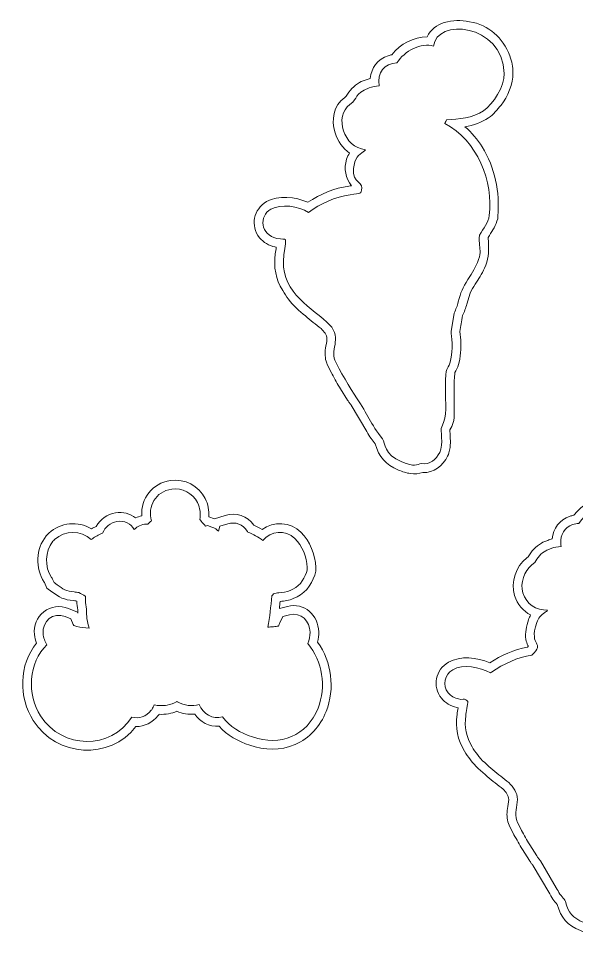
# Model space of a CAD drawing. Header units: millimetres. Extents: x -1956 to 3160, y -604 to 586.
# Drawn here: x -1497.4 to -1305.1, y 198.9 to 514.4 of the extents above; entities that cross this region are included whole.
import ezdxf

# ---------------------------------------------------------------- set-up
doc = ezdxf.new("R2010")
doc.units = ezdxf.units.MM
doc.header["$MEASUREMENT"] = 0
doc.layers.add('Katman 1', color=7, linetype='Continuous')

msp = doc.modelspace()

# ---------------------------------------------------------------- linework, layer by layer
at = {"layer": 'Katman 1', "color": 22, "lineweight": 20}
for points, knots in [([(-1338.5041, 439.7661), (-1339.2378, 433.7668), (-1336.0394, 434.7071), (-1342.5319, 424.4146), (-1344.2716, 421.6567), (-1345.0811, 419.9366), (-1345.8466, 416.7237), (-1346.0867, 415.3286), (-1346.7336, 414.2117), (-1347.2317, 412.8731), (-1347.2317, 412.8731), (-1348.349, 406.554), (-1348.349, 406.554), (-1348.4011, 405.0636), (-1347.2758, 400.7663), (-1348.6648, 395.9871), (-1349.6674, 392.5376), (-1350.1549, 395.523), (-1350.2681, 387.3092), (-1350.3453, 381.7076), (-1349.4474, 377.5322), (-1351.5654, 373.7218), (-1352.1436, 372.6817), (-1350.8707, 367.7933), (-1352.2256, 364.9505), (-1353.431, 362.4215), (-1355.7081, 360.6466), (-1358.4798, 361.078), (-1360.3868, 360.8309), (-1360.7936, 359.754), (-1365.2906, 361.6346), (-1371.6058, 364.2756), (-1370.8214, 368.054), (-1371.9895, 369.6316), (-1376.0702, 374.835), (-1377.0319, 377.9429), (-1380.8933, 383.7357), (-1382.8656, 386.6945), (-1387.0306, 393.4905), (-1388.359, 396.6743), (-1389.9591, 400.5094), (-1385.482, 404.9311), (-1391.123, 409.8093), (-1398.0143, 415.7687), (-1407.4104, 420.9321), (-1405.9519, 432.9214), (-1405.0839, 440.0567), (-1404.538, 437.7482), (-1408.3835, 438.5969), (-1414.014, 439.8394), (-1414.6278, 446.2699), (-1410.4199, 448.6514), (-1406.803, 450.6983), (-1401.0557, 449.6164), (-1397.4479, 447.5492), (-1393.3304, 450.5098), (-1388.1909, 452.9606), (-1383.1333, 453.6246), (-1379.2009, 454.1409), (-1379.3328, 453.7784), (-1379.1074, 455.9642), (-1378.8642, 458.3225), (-1383.5858, 458.093), (-1381.4812, 464.9183), (-1380.665, 467.4769), (-1378.6758, 468.0993), (-1377.7785, 469.1373), (-1385.3395, 469.8436), (-1388.7628, 480.5853), (-1383.1593, 484.7367), (-1380.1441, 486.9705), (-1381.9721, 488.1443), (-1376.514, 490.4167), (-1375.5154, 490.8444), (-1374.3128, 491.0545), (-1373.1155, 491.0636), (-1373.7822, 495.5578), (-1371.3494, 498.954), (-1367.0023, 498.978), (-1364.4953, 503.1474), (-1358.4937, 506.1218), (-1354.3415, 504.7485), (-1353.6809, 514.3561), (-1330.6157, 512.8444), (-1329.9984, 495.4138), (-1329.841, 490.9706), (-1333.8757, 484.8078), (-1337.115, 482.5674), (-1340.9188, 479.9366), (-1345.6167, 479.7238), (-1349.9176, 479.4635), (-1350.0509, 479.002), (-1350.2525, 478.5573), (-1350.5128, 478.1365), (-1339.3166, 472.6233), (-1333.636, 457.7842), (-1335.1813, 446.4972), (-1335.5368, 443.9003), (-1337.2329, 442.1459), (-1338.5041, 439.7661)], [0, 0, 0, 0, 0.03030303, 0.03030303, 0.03030303, 0.06060606, 0.06060606, 0.06060606, 0.09090909, 0.09090909, 0.09090909, 0.12121212, 0.12121212, 0.12121212, 0.15151515, 0.15151515, 0.15151515, 0.18181818, 0.18181818, 0.18181818, 0.21212121, 0.21212121, 0.21212121, 0.24242424, 0.24242424, 0.24242424, 0.27272727, 0.27272727, 0.27272727, 0.3030303, 0.3030303, 0.3030303, 0.33333333, 0.33333333, 0.33333333, 0.36363636, 0.36363636, 0.36363636, 0.39393939, 0.39393939, 0.39393939, 0.42424242, 0.42424242, 0.42424242, 0.45454545, 0.45454545, 0.45454545, 0.48484848, 0.48484848, 0.48484848, 0.51515152, 0.51515152, 0.51515152, 0.54545455, 0.54545455, 0.54545455, 0.57575758, 0.57575758, 0.57575758, 0.60606061, 0.60606061, 0.60606061, 0.63636364, 0.63636364, 0.63636364, 0.66666667, 0.66666667, 0.66666667, 0.6969697, 0.6969697, 0.6969697, 0.72727273, 0.72727273, 0.72727273, 0.75757576, 0.75757576, 0.75757576, 0.78787879, 0.78787879, 0.78787879, 0.81818182, 0.81818182, 0.81818182, 0.84848485, 0.84848485, 0.84848485, 0.87878788, 0.87878788, 0.87878788, 0.90909091, 0.90909091, 0.90909091, 0.93939394, 0.93939394, 0.93939394, 0.96969697, 0.96969697, 0.96969697, 1, 1, 1, 1]), ([(-1393.0943, 407.5414), (-1394.9321, 408.9651), (-1396.7512, 410.4138), (-1398.5279, 411.9133), (-1400.552, 413.6215), (-1402.8114, 415.5299), (-1404.3598, 417.6828), (-1405.0648, 418.6631), (-1405.7774, 419.5464), (-1406.3453, 420.6154), (-1408.7949, 424.5376), (-1409.486, 428.7199), (-1408.9307, 433.2843), (-1408.8392, 434.0365), (-1408.6799, 434.8092), (-1408.5462, 435.561), (-1408.5462, 435.561), (-1409.031, 435.668), (-1409.031, 435.668), (-1411.1057, 436.126), (-1412.9816, 437.1751), (-1414.3235, 438.8418), (-1417.5651, 442.8681), (-1416.3761, 448.7287), (-1411.8983, 451.2629), (-1407.8112, 453.576), (-1402.0436, 452.9409), (-1397.6775, 451.0183), (-1393.3859, 453.7924), (-1388.6231, 455.9303), (-1383.5246, 456.5997), (-1383.2377, 456.6373), (-1382.9504, 456.6701), (-1382.6629, 456.6981), (-1384.6593, 459.2445), (-1385.4005, 462.6149), (-1384.3311, 465.8583), (-1384.0735, 466.6397), (-1383.7239, 467.3475), (-1383.2939, 467.992), (-1385.6637, 469.577), (-1387.3955, 472.0435), (-1388.3003, 474.9549), (-1389.6931, 479.4365), (-1388.8805, 484.2328), (-1384.946, 487.1478), (-1384.946, 487.1478), (-1384.4515, 487.5142), (-1384.4515, 487.5142), (-1383.3864, 489.461), (-1381.7957, 491.153), (-1379.8685, 492.2494), (-1379.8685, 492.2494), (-1379.3349, 492.553), (-1379.3349, 492.553), (-1379.3349, 492.553), (-1377.6346, 493.201), (-1377.6346, 493.201), (-1377.1662, 493.3977), (-1376.6789, 493.5579), (-1376.1811, 493.6846), (-1375.8126, 497.2685), (-1373.6527, 500.3744), (-1370.0198, 501.499), (-1369.587, 501.6329), (-1369.1469, 501.7415), (-1368.7018, 501.8213), (-1365.8351, 505.6472), (-1361.3585, 507.883), (-1356.536, 508.0214), (-1355.4274, 510.3501), (-1353.2891, 512.0826), (-1350.7057, 512.8962), (-1347.671, 513.852), (-1345.0434, 513.7), (-1341.96, 513.2011), (-1335.2981, 512.1231), (-1330.5029, 507.6802), (-1328.1276, 501.471), (-1327.2865, 499.2723), (-1327.0834, 497.8456), (-1327.0011, 495.5206), (-1326.8773, 492.026), (-1328.8603, 487.1427), (-1331.1247, 484.5003), (-1332.4765, 482.9229), (-1333.6711, 481.3028), (-1335.4093, 480.1006), (-1337.7324, 478.4939), (-1340.6155, 477.55), (-1343.5439, 477.0321), (-1341.2375, 475.0202), (-1339.2374, 472.6357), (-1337.6311, 470.0908), (-1333.1728, 463.0276), (-1331.528, 454.5232), (-1332.1917, 446.2577), (-1332.1917, 446.2577), (-1332.2637, 445.3611), (-1332.2637, 445.3611), (-1332.2637, 445.3611), (-1332.533, 444.5029), (-1332.533, 444.5029), (-1333.2019, 442.3711), (-1334.4813, 440.7616), (-1335.5506, 438.9072), (-1335.5499, 438.2089), (-1335.4445, 437.324), (-1335.4208, 436.7268), (-1335.3044, 433.7997), (-1335.4847, 431.0132), (-1336.7845, 428.3324), (-1337.7166, 426.4099), (-1338.8573, 424.6188), (-1339.9953, 422.8146), (-1340.6041, 421.8495), (-1341.2939, 420.8162), (-1341.7755, 419.7726), (-1341.7755, 419.7726), (-1342.9284, 416.0105), (-1342.9284, 416.0105), (-1343.2231, 414.4963), (-1343.8161, 413.4065), (-1344.3515, 412.0111), (-1344.5543, 411.0891), (-1344.7072, 410.1535), (-1344.8739, 409.2249), (-1345.0314, 408.348), (-1345.2289, 407.4459), (-1345.333, 406.557), (-1345.333, 406.557), (-1345.0129, 403.5547), (-1345.0129, 403.5547), (-1345.0129, 403.5547), (-1345.0026, 403.4042), (-1345.0026, 403.4042), (-1344.8448, 401.112), (-1345.1468, 397.3455), (-1345.7848, 395.1504), (-1346.0861, 394.1139), (-1346.5091, 393.2921), (-1346.988, 392.385), (-1347.2515, 390.9111), (-1347.2498, 388.6725), (-1347.2692, 387.2685), (-1347.2958, 385.3392), (-1347.2766, 383.4096), (-1347.264, 381.4803), (-1347.2396, 377.7622), (-1346.8378, 376.0045), (-1348.7068, 372.6729), (-1348.7281, 372.2894), (-1348.7095, 371.8363), (-1348.7014, 371.4984), (-1348.6395, 368.9345), (-1348.2874, 367.422), (-1349.0812, 364.7911), (-1349.0812, 364.7911), (-1349.2567, 364.2092), (-1349.2567, 364.2092), (-1349.2567, 364.2092), (-1349.5182, 363.6606), (-1349.5182, 363.6606), (-1351.1426, 360.2516), (-1354.289, 357.8219), (-1358.082, 358.0243), (-1359.443, 357.5801), (-1360.9017, 357.4622), (-1362.3231, 357.6456), (-1363.7961, 357.8356), (-1365.0895, 358.299), (-1366.4489, 358.8675), (-1370.9469, 360.7486), (-1373.172, 363.276), (-1374.447, 367.8937), (-1374.9446, 368.4859), (-1375.4526, 369.0615), (-1375.9078, 369.691), (-1376.4599, 370.4545), (-1376.896, 371.2662), (-1377.3708, 372.0756), (-1377.3708, 372.0756), (-1382.708, 381.1747), (-1382.708, 381.1747), (-1382.9327, 381.4494), (-1383.1504, 381.7273), (-1383.3543, 382.0195), (-1383.5672, 382.3245), (-1383.7707, 382.6355), (-1383.9693, 382.95), (-1383.9693, 382.95), (-1386.4114, 386.8172), (-1386.4114, 386.8172), (-1387.4827, 388.4559), (-1388.374, 390.1834), (-1389.3485, 391.8774), (-1389.3485, 391.8774), (-1389.4684, 392.0858), (-1389.4684, 392.0858), (-1389.4684, 392.0858), (-1391.0253, 395.2135), (-1391.0253, 395.2135), (-1391.0253, 395.2135), (-1391.1887, 395.6762), (-1391.1887, 395.6762), (-1391.8032, 397.4169), (-1391.8489, 399.0377), (-1391.5734, 400.8421), (-1391.4178, 401.8609), (-1391.1327, 402.9599), (-1391.1348, 403.9882), (-1391.1376, 405.3956), (-1392.1352, 406.5997), (-1393.0943, 407.5414)], [0, 0, 0, 0, 0.01408451, 0.01408451, 0.01408451, 0.02816901, 0.02816901, 0.02816901, 0.04225352, 0.04225352, 0.04225352, 0.05633803, 0.05633803, 0.05633803, 0.07042254, 0.07042254, 0.07042254, 0.08450704, 0.08450704, 0.08450704, 0.09859155, 0.09859155, 0.09859155, 0.11267606, 0.11267606, 0.11267606, 0.12676056, 0.12676056, 0.12676056, 0.14084507, 0.14084507, 0.14084507, 0.15492958, 0.15492958, 0.15492958, 0.16901408, 0.16901408, 0.16901408, 0.18309859, 0.18309859, 0.18309859, 0.1971831, 0.1971831, 0.1971831, 0.21126761, 0.21126761, 0.21126761, 0.22535211, 0.22535211, 0.22535211, 0.23943662, 0.23943662, 0.23943662, 0.25352113, 0.25352113, 0.25352113, 0.26760563, 0.26760563, 0.26760563, 0.28169014, 0.28169014, 0.28169014, 0.29577465, 0.29577465, 0.29577465, 0.30985915, 0.30985915, 0.30985915, 0.32394366, 0.32394366, 0.32394366, 0.33802817, 0.33802817, 0.33802817, 0.35211268, 0.35211268, 0.35211268, 0.36619718, 0.36619718, 0.36619718, 0.38028169, 0.38028169, 0.38028169, 0.3943662, 0.3943662, 0.3943662, 0.4084507, 0.4084507, 0.4084507, 0.42253521, 0.42253521, 0.42253521, 0.43661972, 0.43661972, 0.43661972, 0.45070423, 0.45070423, 0.45070423, 0.46478873, 0.46478873, 0.46478873, 0.47887324, 0.47887324, 0.47887324, 0.49295775, 0.49295775, 0.49295775, 0.50704225, 0.50704225, 0.50704225, 0.52112676, 0.52112676, 0.52112676, 0.53521127, 0.53521127, 0.53521127, 0.54929577, 0.54929577, 0.54929577, 0.56338028, 0.56338028, 0.56338028, 0.57746479, 0.57746479, 0.57746479, 0.5915493, 0.5915493, 0.5915493, 0.6056338, 0.6056338, 0.6056338, 0.61971831, 0.61971831, 0.61971831, 0.63380282, 0.63380282, 0.63380282, 0.64788732, 0.64788732, 0.64788732, 0.66197183, 0.66197183, 0.66197183, 0.67605634, 0.67605634, 0.67605634, 0.69014085, 0.69014085, 0.69014085, 0.70422535, 0.70422535, 0.70422535, 0.71830986, 0.71830986, 0.71830986, 0.73239437, 0.73239437, 0.73239437, 0.74647887, 0.74647887, 0.74647887, 0.76056338, 0.76056338, 0.76056338, 0.77464789, 0.77464789, 0.77464789, 0.78873239, 0.78873239, 0.78873239, 0.8028169, 0.8028169, 0.8028169, 0.81690141, 0.81690141, 0.81690141, 0.83098592, 0.83098592, 0.83098592, 0.84507042, 0.84507042, 0.84507042, 0.85915493, 0.85915493, 0.85915493, 0.87323944, 0.87323944, 0.87323944, 0.88732394, 0.88732394, 0.88732394, 0.90140845, 0.90140845, 0.90140845, 0.91549296, 0.91549296, 0.91549296, 0.92957746, 0.92957746, 0.92957746, 0.94366197, 0.94366197, 0.94366197, 0.95774648, 0.95774648, 0.95774648, 0.97183099, 0.97183099, 0.97183099, 0.98591549, 0.98591549, 0.98591549, 1, 1, 1, 1]), ([(-1394.3185, 299.6466), (-1389.4418, 292.8087), (-1388.2745, 283.6255), (-1391.3846, 275.7834), (-1393.4012, 270.6987), (-1397.0257, 266.5332), (-1402.0972, 264.3517), (-1407.1029, 262.1984), (-1412.623, 262.3632), (-1417.7057, 264.1585), (-1421.7101, 265.4), (-1425.452, 267.5425), (-1428.2844, 270.6339), (-1431.6299, 270.4383), (-1434.7289, 272.1077), (-1436.6765, 274.8196), (-1438.7874, 274.6503), (-1440.9002, 274.9799), (-1442.8623, 275.8217), (-1443.7514, 275.4374), (-1444.6759, 275.1548), (-1445.6509, 274.9906), (-1446.7467, 274.788), (-1447.8348, 274.7165), (-1448.9199, 274.78), (-1448.9199, 274.78), (-1449.0552, 274.5759), (-1449.0552, 274.5759), (-1449.0552, 274.5759), (-1449.2595, 274.317), (-1449.2595, 274.317), (-1451.1795, 271.8839), (-1453.9399, 270.529), (-1456.8977, 270.5853), (-1465.9037, 258.914), (-1484.2006, 259.9333), (-1492.2667, 272.6362), (-1497.4399, 280.3641), (-1497.1941, 292.0026), (-1491.1851, 299.2398), (-1491.554, 300.2084), (-1491.7937, 301.2303), (-1491.8877, 302.2347), (-1492.1661, 305.2118), (-1491.0422, 308.1616), (-1488.6868, 310.0442), (-1486.2459, 311.9951), (-1483.058, 312.3404), (-1480.1827, 311.1789), (-1480.1827, 311.1789), (-1477.0769, 309.9244), (-1477.0769, 309.9244), (-1477.0769, 309.9244), (-1476.9563, 309.6341), (-1476.9563, 309.6341), (-1476.9674, 309.9882), (-1476.9694, 310.3435), (-1476.9621, 310.7002), (-1477.1536, 311.6825), (-1477.2325, 312.6705), (-1477.2558, 313.6713), (-1477.3628, 313.7226), (-1477.4683, 313.7728), (-1477.5694, 313.8213), (-1477.8504, 313.8711), (-1478.156, 313.897), (-1478.4287, 313.9218), (-1481.5931, 314.0813), (-1483.4236, 315.1124), (-1485.8986, 316.9656), (-1485.8986, 316.9656), (-1487.559, 318.2088), (-1487.559, 318.2088), (-1487.559, 318.2088), (-1488.406, 320.1021), (-1488.406, 320.1021), (-1488.4352, 320.1674), (-1488.47, 320.2324), (-1488.5058, 320.2957), (-1491.6908, 325.1106), (-1491.4654, 331.6908), (-1487.8291, 336.2065), (-1487.8291, 336.2065), (-1487.4325, 336.699), (-1487.4325, 336.699), (-1487.4325, 336.699), (-1486.9633, 337.123), (-1486.9633, 337.123), (-1482.8475, 340.8427), (-1476.8187, 341.4052), (-1472.2219, 338.6141), (-1471.7036, 338.9201), (-1471.1678, 339.1959), (-1470.61, 339.4397), (-1469.202, 341.876), (-1466.7551, 343.6303), (-1463.9465, 344.1118), (-1461.3915, 344.5497), (-1458.9066, 343.9093), (-1457.0217, 342.3832), (-1456.3499, 342.6968), (-1455.64, 342.9272), (-1454.9039, 343.0691), (-1455.324, 349.047), (-1451.316, 354.3595), (-1444.9973, 355.2564), (-1440.0761, 355.955), (-1435.2922, 353.4386), (-1433.0499, 349.0082), (-1432.0625, 347.0573), (-1431.6498, 344.9379), (-1431.7926, 342.7998), (-1431.7926, 342.7998), (-1429.8381, 342.1012), (-1429.8381, 342.1012), (-1429.8381, 342.1012), (-1426.1396, 343.2276), (-1426.1396, 343.2276), (-1422.436, 344.3557), (-1418.5327, 343.0363), (-1416.3478, 339.892), (-1415.3499, 339.4743), (-1414.3959, 338.979), (-1413.4757, 338.42), (-1409.4657, 341.2883), (-1403.7039, 341.1509), (-1400.0642, 337.4466), (-1396.8748, 334.3034), (-1395.0955, 329.8051), (-1394.958, 325.3556), (-1394.958, 325.3556), (-1394.9163, 324.004), (-1394.9163, 324.004), (-1394.9163, 324.004), (-1395.321, 322.7137), (-1395.321, 322.7137), (-1396.4656, 319.065), (-1399.035, 315.9086), (-1402.7118, 314.6537), (-1404.1513, 314.0063), (-1405.6908, 313.6852), (-1407.2644, 313.6417), (-1407.3428, 312.8367), (-1407.4196, 312.0316), (-1407.5024, 311.2274), (-1407.5024, 311.2274), (-1404.6884, 311.923), (-1404.6884, 311.923), (-1398.8647, 313.3627), (-1394.0744, 308.8753), (-1393.9287, 303.1337), (-1393.8996, 301.9866), (-1394.0262, 300.7883), (-1394.3185, 299.6466)], [0, 0, 0, 0, 0.01960784, 0.01960784, 0.01960784, 0.03921569, 0.03921569, 0.03921569, 0.05882353, 0.05882353, 0.05882353, 0.07843137, 0.07843137, 0.07843137, 0.09803922, 0.09803922, 0.09803922, 0.11764706, 0.11764706, 0.11764706, 0.1372549, 0.1372549, 0.1372549, 0.15686275, 0.15686275, 0.15686275, 0.17647059, 0.17647059, 0.17647059, 0.19607843, 0.19607843, 0.19607843, 0.21568627, 0.21568627, 0.21568627, 0.23529412, 0.23529412, 0.23529412, 0.25490196, 0.25490196, 0.25490196, 0.2745098, 0.2745098, 0.2745098, 0.29411765, 0.29411765, 0.29411765, 0.31372549, 0.31372549, 0.31372549, 0.33333333, 0.33333333, 0.33333333, 0.35294118, 0.35294118, 0.35294118, 0.37254902, 0.37254902, 0.37254902, 0.39215686, 0.39215686, 0.39215686, 0.41176471, 0.41176471, 0.41176471, 0.43137255, 0.43137255, 0.43137255, 0.45098039, 0.45098039, 0.45098039, 0.47058824, 0.47058824, 0.47058824, 0.49019608, 0.49019608, 0.49019608, 0.50980392, 0.50980392, 0.50980392, 0.52941176, 0.52941176, 0.52941176, 0.54901961, 0.54901961, 0.54901961, 0.56862745, 0.56862745, 0.56862745, 0.58823529, 0.58823529, 0.58823529, 0.60784314, 0.60784314, 0.60784314, 0.62745098, 0.62745098, 0.62745098, 0.64705882, 0.64705882, 0.64705882, 0.66666667, 0.66666667, 0.66666667, 0.68627451, 0.68627451, 0.68627451, 0.70588235, 0.70588235, 0.70588235, 0.7254902, 0.7254902, 0.7254902, 0.74509804, 0.74509804, 0.74509804, 0.76470588, 0.76470588, 0.76470588, 0.78431373, 0.78431373, 0.78431373, 0.80392157, 0.80392157, 0.80392157, 0.82352941, 0.82352941, 0.82352941, 0.84313725, 0.84313725, 0.84313725, 0.8627451, 0.8627451, 0.8627451, 0.88235294, 0.88235294, 0.88235294, 0.90196078, 0.90196078, 0.90196078, 0.92156863, 0.92156863, 0.92156863, 0.94117647, 0.94117647, 0.94117647, 0.96078431, 0.96078431, 0.96078431, 0.98039216, 0.98039216, 0.98039216, 1, 1, 1, 1]), ([(-1330.4296, 248.9939), (-1332.2674, 250.4176), (-1334.0865, 251.8663), (-1335.8632, 253.3658), (-1337.8873, 255.074), (-1340.1467, 256.9824), (-1341.6951, 259.1353), (-1342.4001, 260.1156), (-1343.1127, 260.9989), (-1343.6806, 262.0679), (-1346.1302, 265.9901), (-1346.8213, 270.1724), (-1346.266, 274.7368), (-1346.1745, 275.489), (-1346.0152, 276.2617), (-1345.8815, 277.0135), (-1345.8815, 277.0135), (-1346.3663, 277.1205), (-1346.3663, 277.1205), (-1348.441, 277.5785), (-1350.3169, 278.6276), (-1351.6588, 280.2943), (-1354.9004, 284.3206), (-1353.7114, 290.1812), (-1349.2336, 292.7154), (-1345.1465, 295.0285), (-1339.3789, 294.3934), (-1335.0128, 292.4708), (-1331.0316, 295.0443), (-1326.6449, 297.0702), (-1321.9609, 297.8842), (-1321.8846, 297.9726), (-1321.8106, 298.0615), (-1321.7432, 298.1472), (-1321.7922, 298.2416), (-1321.8401, 298.3355), (-1321.8824, 298.4273), (-1322.1965, 299.1081), (-1322.4156, 299.801), (-1322.5387, 300.5416), (-1322.9107, 302.7788), (-1322.3654, 305.1908), (-1321.6664, 307.3108), (-1321.4707, 307.9044), (-1321.2219, 308.4556), (-1320.9251, 308.9687), (-1323.4998, 310.277), (-1325.4523, 312.5428), (-1326.4358, 315.7073), (-1327.8185, 320.156), (-1326.0366, 325.818), (-1322.2813, 328.6003), (-1322.2813, 328.6003), (-1321.7868, 328.9667), (-1321.7868, 328.9667), (-1320.7217, 330.9135), (-1319.131, 332.6055), (-1317.2038, 333.7019), (-1317.2038, 333.7019), (-1316.6702, 334.0055), (-1316.6702, 334.0055), (-1316.6702, 334.0055), (-1314.9699, 334.6535), (-1314.9699, 334.6535), (-1314.5015, 334.8502), (-1314.0142, 335.0104), (-1313.5164, 335.1371), (-1313.1479, 338.721), (-1310.988, 341.8269), (-1307.3551, 342.9515), (-1306.9223, 343.0854), (-1306.4822, 343.194), (-1306.0371, 343.2738), (-1303.1704, 347.0997), (-1298.6938, 349.3355), (-1293.8713, 349.4739), (-1292.7627, 351.8026), (-1290.6244, 353.5351), (-1288.041, 354.3487), (-1285.0063, 355.3045), (-1282.3787, 355.1525), (-1279.2953, 354.6536), (-1272.6334, 353.5756), (-1267.8382, 349.1327), (-1265.4629, 342.9235), (-1264.6218, 340.7248), (-1264.4187, 339.2981), (-1264.3364, 336.9731), (-1264.2126, 333.4785), (-1266.1956, 328.5952), (-1268.46, 325.9528), (-1269.8118, 324.3754), (-1271.0064, 322.7553), (-1272.7446, 321.5531), (-1275.0677, 319.9464), (-1277.9508, 319.0025), (-1280.8792, 318.4846), (-1278.5728, 316.4727), (-1276.5727, 314.0882), (-1274.9664, 311.5433), (-1270.5081, 304.4801), (-1268.8633, 295.9757), (-1269.527, 287.7102), (-1269.527, 287.7102), (-1269.599, 286.8136), (-1269.599, 286.8136), (-1269.599, 286.8136), (-1269.8683, 285.9554), (-1269.8683, 285.9554), (-1270.5372, 283.8236), (-1271.8166, 282.2141), (-1272.8859, 280.3597), (-1272.8852, 279.6614), (-1272.7798, 278.7765), (-1272.7561, 278.1793), (-1272.6397, 275.2522), (-1272.82, 272.4657), (-1274.1198, 269.7849), (-1275.0519, 267.8624), (-1276.1926, 266.0713), (-1277.3306, 264.2671), (-1277.9394, 263.302), (-1278.6292, 262.2687), (-1279.1108, 261.2251), (-1279.1108, 261.2251), (-1280.2637, 257.463), (-1280.2637, 257.463), (-1280.5584, 255.9488), (-1281.1514, 254.859), (-1281.6868, 253.4636), (-1281.8896, 252.5416), (-1282.0425, 251.606), (-1282.2092, 250.6774), (-1282.3667, 249.8005), (-1282.5642, 248.8984), (-1282.6683, 248.0095), (-1282.6683, 248.0095), (-1282.3482, 245.0072), (-1282.3482, 245.0072), (-1282.3482, 245.0072), (-1282.3379, 244.8567), (-1282.3379, 244.8567), (-1282.1801, 242.5645), (-1282.4821, 238.798), (-1283.1201, 236.6029), (-1283.4214, 235.5664), (-1283.8444, 234.7446), (-1284.3233, 233.8375), (-1284.5868, 232.3636), (-1284.5851, 230.125), (-1284.6045, 228.721), (-1284.6311, 226.7917), (-1284.6119, 224.8621), (-1284.5993, 222.9328), (-1284.5749, 219.2147), (-1284.1731, 217.457), (-1286.0421, 214.1254), (-1286.0634, 213.7419), (-1286.0448, 213.2888), (-1286.0367, 212.9509), (-1285.9748, 210.387), (-1285.6227, 208.8745), (-1286.4165, 206.2436), (-1286.4165, 206.2436), (-1286.592, 205.6617), (-1286.592, 205.6617), (-1286.592, 205.6617), (-1286.8535, 205.1131), (-1286.8535, 205.1131), (-1288.4779, 201.7041), (-1291.6243, 199.2744), (-1295.4173, 199.4768), (-1296.7783, 199.0326), (-1298.237, 198.9147), (-1299.6584, 199.0981), (-1301.1314, 199.2881), (-1302.4248, 199.7515), (-1303.7842, 200.32), (-1308.2822, 202.2011), (-1310.5073, 204.7285), (-1311.7823, 209.3462), (-1312.2799, 209.9384), (-1312.7879, 210.514), (-1313.2431, 211.1435), (-1313.7952, 211.907), (-1314.2313, 212.7187), (-1314.7061, 213.5281), (-1314.7061, 213.5281), (-1320.0433, 222.6272), (-1320.0433, 222.6272), (-1320.268, 222.9019), (-1320.4857, 223.1798), (-1320.6896, 223.472), (-1320.9025, 223.777), (-1321.106, 224.088), (-1321.3046, 224.4025), (-1321.3046, 224.4025), (-1323.7467, 228.2697), (-1323.7467, 228.2697), (-1324.818, 229.9084), (-1325.7093, 231.6359), (-1326.6838, 233.3299), (-1326.6838, 233.3299), (-1326.8037, 233.5383), (-1326.8037, 233.5383), (-1326.8037, 233.5383), (-1328.3606, 236.666), (-1328.3606, 236.666), (-1328.3606, 236.666), (-1328.524, 237.1287), (-1328.524, 237.1287), (-1329.1385, 238.8694), (-1329.1842, 240.4902), (-1328.9087, 242.2946), (-1328.7531, 243.3134), (-1328.468, 244.4124), (-1328.4701, 245.4407), (-1328.4729, 246.8481), (-1329.4705, 248.0522), (-1330.4296, 248.9939)], [0, 0, 0, 0, 0.01369863, 0.01369863, 0.01369863, 0.02739726, 0.02739726, 0.02739726, 0.04109589, 0.04109589, 0.04109589, 0.05479452, 0.05479452, 0.05479452, 0.06849315, 0.06849315, 0.06849315, 0.08219178, 0.08219178, 0.08219178, 0.09589041, 0.09589041, 0.09589041, 0.10958904, 0.10958904, 0.10958904, 0.12328767, 0.12328767, 0.12328767, 0.1369863, 0.1369863, 0.1369863, 0.15068493, 0.15068493, 0.15068493, 0.16438356, 0.16438356, 0.16438356, 0.17808219, 0.17808219, 0.17808219, 0.19178082, 0.19178082, 0.19178082, 0.20547945, 0.20547945, 0.20547945, 0.21917808, 0.21917808, 0.21917808, 0.23287671, 0.23287671, 0.23287671, 0.24657534, 0.24657534, 0.24657534, 0.26027397, 0.26027397, 0.26027397, 0.2739726, 0.2739726, 0.2739726, 0.28767123, 0.28767123, 0.28767123, 0.30136986, 0.30136986, 0.30136986, 0.31506849, 0.31506849, 0.31506849, 0.32876712, 0.32876712, 0.32876712, 0.34246575, 0.34246575, 0.34246575, 0.35616438, 0.35616438, 0.35616438, 0.36986301, 0.36986301, 0.36986301, 0.38356164, 0.38356164, 0.38356164, 0.39726027, 0.39726027, 0.39726027, 0.4109589, 0.4109589, 0.4109589, 0.42465753, 0.42465753, 0.42465753, 0.43835616, 0.43835616, 0.43835616, 0.45205479, 0.45205479, 0.45205479, 0.46575342, 0.46575342, 0.46575342, 0.47945205, 0.47945205, 0.47945205, 0.49315068, 0.49315068, 0.49315068, 0.50684932, 0.50684932, 0.50684932, 0.52054795, 0.52054795, 0.52054795, 0.53424658, 0.53424658, 0.53424658, 0.54794521, 0.54794521, 0.54794521, 0.56164384, 0.56164384, 0.56164384, 0.57534247, 0.57534247, 0.57534247, 0.5890411, 0.5890411, 0.5890411, 0.60273973, 0.60273973, 0.60273973, 0.61643836, 0.61643836, 0.61643836, 0.63013699, 0.63013699, 0.63013699, 0.64383562, 0.64383562, 0.64383562, 0.65753425, 0.65753425, 0.65753425, 0.67123288, 0.67123288, 0.67123288, 0.68493151, 0.68493151, 0.68493151, 0.69863014, 0.69863014, 0.69863014, 0.71232877, 0.71232877, 0.71232877, 0.7260274, 0.7260274, 0.7260274, 0.73972603, 0.73972603, 0.73972603, 0.75342466, 0.75342466, 0.75342466, 0.76712329, 0.76712329, 0.76712329, 0.78082192, 0.78082192, 0.78082192, 0.79452055, 0.79452055, 0.79452055, 0.80821918, 0.80821918, 0.80821918, 0.82191781, 0.82191781, 0.82191781, 0.83561644, 0.83561644, 0.83561644, 0.84931507, 0.84931507, 0.84931507, 0.8630137, 0.8630137, 0.8630137, 0.87671233, 0.87671233, 0.87671233, 0.89041096, 0.89041096, 0.89041096, 0.90410959, 0.90410959, 0.90410959, 0.91780822, 0.91780822, 0.91780822, 0.93150685, 0.93150685, 0.93150685, 0.94520548, 0.94520548, 0.94520548, 0.95890411, 0.95890411, 0.95890411, 0.97260274, 0.97260274, 0.97260274, 0.98630137, 0.98630137, 0.98630137, 1, 1, 1, 1]), ([(-1413.187, 334.6084), (-1410.5823, 337.8252), (-1405.369, 338.5864), (-1402.1878, 335.3273), (-1399.5377, 332.7262), (-1398.0705, 328.9474), (-1397.9566, 325.263), (-1397.9566, 325.263), (-1397.9305, 324.4182), (-1397.9305, 324.4182), (-1397.9305, 324.4182), (-1398.1835, 323.6117), (-1398.1835, 323.6117), (-1399.0593, 320.8205), (-1400.997, 318.3519), (-1403.8139, 317.4489), (-1405.0133, 316.8838), (-1406.3098, 316.6359), (-1407.6426, 316.6366), (-1408.1935, 316.5593), (-1409.0439, 316.4294), (-1409.5099, 316.2685), (-1409.698, 316.0363), (-1409.8902, 315.8093), (-1410.0849, 315.584), (-1410.4729, 311.8611), (-1410.7066, 308.2557), (-1411.5158, 304.7635), (-1410.8447, 304.8274), (-1410.1707, 304.8743), (-1409.4863, 304.9285), (-1408.9501, 304.9709), (-1408.3371, 305.0199), (-1407.7607, 305.1298), (-1407.6047, 305.5168), (-1407.4589, 305.9285), (-1407.3022, 306.2655), (-1407.3022, 306.2655), (-1406.2925, 308.4362), (-1406.2925, 308.4362), (-1406.2925, 308.4362), (-1403.9685, 309.0107), (-1403.9685, 309.0107), (-1399.9917, 309.9938), (-1397.0243, 306.8638), (-1396.9277, 303.0576), (-1396.8951, 301.7728), (-1397.1218, 300.3142), (-1397.6747, 299.0938), (-1392.6318, 292.9963), (-1391.2169, 284.3438), (-1394.1733, 276.8894), (-1397.9381, 267.3966), (-1407.1706, 263.5915), (-1416.7614, 267.0067), (-1420.9089, 268.2819), (-1424.5945, 270.5854), (-1427.0782, 273.8664), (-1430.4972, 272.8879), (-1433.7461, 274.9082), (-1435.1056, 278.1128), (-1437.5911, 277.4786), (-1440.2348, 277.7201), (-1442.5824, 279.0213), (-1442.6832, 279.0705), (-1442.7812, 279.1205), (-1442.8768, 279.1712), (-1443.9018, 278.5767), (-1444.9693, 278.1444), (-1446.1725, 277.945), (-1447.7924, 277.642), (-1449.2408, 277.7239), (-1450.5995, 278.0549), (-1450.8019, 277.5033), (-1451.0599, 276.9809), (-1451.3732, 276.5087), (-1451.3732, 276.5087), (-1451.487, 276.3371), (-1451.487, 276.3371), (-1451.487, 276.3371), (-1451.6146, 276.1754), (-1451.6146, 276.1754), (-1453.3708, 273.95), (-1455.8843, 273.18), (-1458.3137, 273.7819), (-1465.4669, 262.6024), (-1482.3254, 262.5289), (-1489.7537, 274.2751), (-1494.5463, 281.4007), (-1494.0032, 292.7195), (-1487.5633, 298.7152), (-1487.5646, 298.7173), (-1487.5658, 298.7195), (-1487.567, 298.7216), (-1488.3166, 299.8307), (-1488.7803, 301.2266), (-1488.9007, 302.5141), (-1489.3036, 306.8213), (-1485.4642, 310.0767), (-1481.3063, 308.3973), (-1481.3063, 308.3973), (-1479.3652, 307.6132), (-1479.3652, 307.6132), (-1479.3652, 307.6132), (-1478.5618, 305.68), (-1478.5618, 305.68), (-1478.372, 305.2234), (-1477.7281, 305.1042), (-1477.2948, 305.0019), (-1475.9653, 304.6881), (-1474.4864, 304.6102), (-1473.0528, 304.4809), (-1473.6856, 306.5489), (-1474.0425, 308.6907), (-1473.9529, 310.9678), (-1474.1823, 311.977), (-1474.2504, 312.9914), (-1474.2621, 314.0621), (-1474.2656, 314.383), (-1474.2432, 314.9595), (-1474.2797, 315.3668), (-1474.2797, 315.3668), (-1474.3507, 315.4673), (-1474.3507, 315.4673), (-1474.886, 315.86), (-1475.8115, 316.2827), (-1476.5719, 316.6734), (-1477.094, 316.8074), (-1477.6974, 316.8666), (-1478.2188, 316.9152), (-1480.7947, 317.0335), (-1482.1131, 317.8788), (-1484.1005, 319.367), (-1484.1005, 319.367), (-1485.1382, 320.144), (-1485.1382, 320.144), (-1485.1382, 320.144), (-1485.6676, 321.3273), (-1485.6676, 321.3273), (-1485.7518, 321.5155), (-1485.8513, 321.6996), (-1485.9555, 321.8786), (-1488.4708, 325.611), (-1488.3421, 330.7877), (-1485.4925, 334.3249), (-1485.4925, 334.3249), (-1485.2448, 334.6325), (-1485.2448, 334.6325), (-1485.2448, 334.6325), (-1484.9518, 334.8973), (-1484.9518, 334.8973), (-1481.3696, 338.1355), (-1475.8606, 338.2463), (-1472.2949, 334.9255), (-1471.3145, 335.7032), (-1470.2508, 336.3728), (-1468.9757, 336.8697), (-1468.7793, 336.9817), (-1468.5866, 337.0797), (-1468.3904, 337.1735), (-1467.5466, 339.2093), (-1465.6702, 340.7725), (-1463.4396, 341.1549), (-1460.7688, 341.6127), (-1458.6223, 340.3734), (-1457.5399, 338.3961), (-1456.4508, 339.5037), (-1455.0074, 340.1707), (-1453.3783, 340.2327), (-1453.3783, 340.2327), (-1452.7575, 340.2563), (-1452.7575, 340.2563), (-1452.3924, 340.6645), (-1452.0038, 341.0529), (-1451.5958, 341.424), (-1452.909, 346.2896), (-1450.2685, 351.4781), (-1444.5757, 352.2862), (-1440.9227, 352.8047), (-1437.3885, 350.9372), (-1435.7266, 347.6535), (-1434.7684, 345.7603), (-1434.5671, 343.7391), (-1434.9423, 341.7987), (-1434.7775, 341.6416), (-1434.6079, 341.4639), (-1434.4299, 341.2581), (-1433.9373, 340.6885), (-1433.4572, 340.1285), (-1433.0003, 339.5575), (-1433.0003, 339.5575), (-1432.2618, 339.7816), (-1432.2618, 339.7816), (-1432.2618, 339.7816), (-1430.7071, 339.2259), (-1430.7071, 339.2259), (-1429.7307, 338.877), (-1429.0141, 338.3892), (-1428.4332, 337.7678), (-1428.4332, 337.7678), (-1428.0283, 339.5163), (-1428.0283, 339.5163), (-1428.0283, 339.5163), (-1425.2655, 340.3578), (-1425.2655, 340.3578), (-1422.6738, 341.1472), (-1419.9916, 340.1681), (-1418.5952, 337.8458), (-1418.5155, 337.7133), (-1418.4455, 337.5863), (-1418.3828, 337.4627), (-1416.4945, 336.7963), (-1414.8038, 335.8085), (-1413.187, 334.6084)], [0, 0, 0, 0, 0.01408451, 0.01408451, 0.01408451, 0.02816901, 0.02816901, 0.02816901, 0.04225352, 0.04225352, 0.04225352, 0.05633803, 0.05633803, 0.05633803, 0.07042254, 0.07042254, 0.07042254, 0.08450704, 0.08450704, 0.08450704, 0.09859155, 0.09859155, 0.09859155, 0.11267606, 0.11267606, 0.11267606, 0.12676056, 0.12676056, 0.12676056, 0.14084507, 0.14084507, 0.14084507, 0.15492958, 0.15492958, 0.15492958, 0.16901408, 0.16901408, 0.16901408, 0.18309859, 0.18309859, 0.18309859, 0.1971831, 0.1971831, 0.1971831, 0.21126761, 0.21126761, 0.21126761, 0.22535211, 0.22535211, 0.22535211, 0.23943662, 0.23943662, 0.23943662, 0.25352113, 0.25352113, 0.25352113, 0.26760563, 0.26760563, 0.26760563, 0.28169014, 0.28169014, 0.28169014, 0.29577465, 0.29577465, 0.29577465, 0.30985915, 0.30985915, 0.30985915, 0.32394366, 0.32394366, 0.32394366, 0.33802817, 0.33802817, 0.33802817, 0.35211268, 0.35211268, 0.35211268, 0.36619718, 0.36619718, 0.36619718, 0.38028169, 0.38028169, 0.38028169, 0.3943662, 0.3943662, 0.3943662, 0.4084507, 0.4084507, 0.4084507, 0.42253521, 0.42253521, 0.42253521, 0.43661972, 0.43661972, 0.43661972, 0.45070423, 0.45070423, 0.45070423, 0.46478873, 0.46478873, 0.46478873, 0.47887324, 0.47887324, 0.47887324, 0.49295775, 0.49295775, 0.49295775, 0.50704225, 0.50704225, 0.50704225, 0.52112676, 0.52112676, 0.52112676, 0.53521127, 0.53521127, 0.53521127, 0.54929577, 0.54929577, 0.54929577, 0.56338028, 0.56338028, 0.56338028, 0.57746479, 0.57746479, 0.57746479, 0.5915493, 0.5915493, 0.5915493, 0.6056338, 0.6056338, 0.6056338, 0.61971831, 0.61971831, 0.61971831, 0.63380282, 0.63380282, 0.63380282, 0.64788732, 0.64788732, 0.64788732, 0.66197183, 0.66197183, 0.66197183, 0.67605634, 0.67605634, 0.67605634, 0.69014085, 0.69014085, 0.69014085, 0.70422535, 0.70422535, 0.70422535, 0.71830986, 0.71830986, 0.71830986, 0.73239437, 0.73239437, 0.73239437, 0.74647887, 0.74647887, 0.74647887, 0.76056338, 0.76056338, 0.76056338, 0.77464789, 0.77464789, 0.77464789, 0.78873239, 0.78873239, 0.78873239, 0.8028169, 0.8028169, 0.8028169, 0.81690141, 0.81690141, 0.81690141, 0.83098592, 0.83098592, 0.83098592, 0.84507042, 0.84507042, 0.84507042, 0.85915493, 0.85915493, 0.85915493, 0.87323944, 0.87323944, 0.87323944, 0.88732394, 0.88732394, 0.88732394, 0.90140845, 0.90140845, 0.90140845, 0.91549296, 0.91549296, 0.91549296, 0.92957746, 0.92957746, 0.92957746, 0.94366197, 0.94366197, 0.94366197, 0.95774648, 0.95774648, 0.95774648, 0.97183099, 0.97183099, 0.97183099, 0.98591549, 0.98591549, 0.98591549, 1, 1, 1, 1]), ([(-1275.8402, 281.2192), (-1275.9391, 280.4106), (-1275.7827, 278.7893), (-1275.7537, 278.0601), (-1275.6586, 275.6679), (-1275.7527, 273.2933), (-1276.8192, 271.0938), (-1277.7007, 269.2757), (-1278.7917, 267.574), (-1279.868, 265.8677), (-1280.5708, 264.7536), (-1281.3856, 263.5045), (-1281.9236, 262.2853), (-1281.9236, 262.2853), (-1283.1827, 258.1768), (-1283.1827, 258.1768), (-1283.4228, 256.7817), (-1284.0697, 255.6648), (-1284.5678, 254.3262), (-1284.7998, 253.3109), (-1284.9786, 252.2291), (-1285.162, 251.2077), (-1285.3392, 250.2213), (-1285.5896, 249.0269), (-1285.6851, 248.0071), (-1285.6851, 248.0071), (-1285.3373, 244.745), (-1285.3373, 244.745), (-1285.3373, 244.745), (-1285.3308, 244.6506), (-1285.3308, 244.6506), (-1285.2069, 242.8423), (-1285.5011, 239.1598), (-1286.0009, 237.4402), (-1286.2911, 236.4417), (-1286.7233, 235.7194), (-1287.1756, 234.8605), (-1287.521, 233.3662), (-1287.584, 230.2242), (-1287.6042, 228.7623), (-1287.631, 226.8127), (-1287.612, 224.8627), (-1287.5992, 222.9131), (-1287.5785, 219.7598), (-1287.0726, 218.224), (-1288.9015, 215.1749), (-1289.0807, 214.8259), (-1289.0452, 213.2693), (-1289.0358, 212.8786), (-1288.9844, 210.7479), (-1288.6192, 209.3281), (-1289.2886, 207.1101), (-1289.2886, 207.1101), (-1289.3983, 206.7465), (-1289.3983, 206.7465), (-1289.3983, 206.7465), (-1289.5617, 206.4036), (-1289.5617, 206.4036), (-1290.7671, 203.8746), (-1293.0442, 202.0997), (-1295.8159, 202.5311), (-1296.8319, 202.087), (-1298.0138, 201.9108), (-1299.2746, 202.0734), (-1300.4734, 202.2281), (-1301.5229, 202.6261), (-1302.6267, 203.0877), (-1306.3818, 204.6581), (-1307.9418, 206.5337), (-1308.9566, 210.3898), (-1309.0412, 210.5987), (-1309.2029, 210.8982), (-1309.3256, 211.0847), (-1309.8183, 211.6783), (-1310.3642, 212.282), (-1310.8121, 212.9014), (-1311.2933, 213.5669), (-1311.702, 214.3361), (-1312.1184, 215.0459), (-1312.1184, 215.0459), (-1317.577, 224.352), (-1317.577, 224.352), (-1317.8056, 224.6268), (-1318.02, 224.8886), (-1318.2294, 225.1888), (-1318.4174, 225.4581), (-1318.5928, 225.7268), (-1318.768, 226.0043), (-1318.768, 226.0043), (-1321.2231, 229.8921), (-1321.2231, 229.8921), (-1322.2741, 231.4966), (-1323.1304, 233.1688), (-1324.0834, 234.8258), (-1324.0834, 234.8258), (-1324.1583, 234.956), (-1324.1583, 234.956), (-1324.1583, 234.956), (-1325.593, 237.8382), (-1325.593, 237.8382), (-1325.593, 237.8382), (-1325.6951, 238.1274), (-1325.6951, 238.1274), (-1326.6613, 240.8648), (-1325.4649, 242.8554), (-1325.4701, 245.4467), (-1325.4749, 247.8144), (-1326.8164, 249.6772), (-1328.4591, 251.2624), (-1330.308, 252.6927), (-1332.1422, 254.151), (-1333.9283, 255.6584), (-1335.6722, 257.1302), (-1337.9331, 259.0427), (-1339.2596, 260.887), (-1339.8934, 261.7683), (-1340.5828, 262.6001), (-1341.0776, 263.5641), (-1343.2035, 266.9188), (-1343.7662, 270.4438), (-1343.288, 274.3745), (-1343.1787, 275.273), (-1342.5314, 278.302), (-1342.5845, 279.2198), (-1342.9356, 279.73), (-1343.5469, 280.0147), (-1344.1644, 279.9554), (-1344.1644, 279.9554), (-1344.9495, 279.88), (-1344.9495, 279.88), (-1344.9495, 279.88), (-1345.7196, 280.05), (-1345.7196, 280.05), (-1347.1221, 280.3594), (-1348.4097, 281.0425), (-1349.322, 282.1757), (-1351.4089, 284.7677), (-1350.6187, 288.4843), (-1347.756, 290.1045), (-1344.1391, 292.1514), (-1338.3918, 291.0695), (-1334.784, 289.0023), (-1334.6751, 289.0806), (-1334.5659, 289.1586), (-1334.4564, 289.2365), (-1334.4564, 289.2365), (-1334.4159, 289.2653), (-1334.4159, 289.2653), (-1334.4159, 289.2653), (-1334.3747, 289.2934), (-1334.3747, 289.2934), (-1330.2138, 292.1294), (-1325.5076, 294.4162), (-1320.4694, 295.0777), (-1315.6735, 300.0719), (-1321.7563, 297.4577), (-1318.8173, 306.3714), (-1318.3225, 307.8722), (-1317.3262, 308.9278), (-1316.0562, 309.7871), (-1315.6425, 310.067), (-1315.3345, 310.3241), (-1315.067, 310.6466), (-1319.0877, 310.6604), (-1322.3071, 312.531), (-1323.571, 316.5977), (-1324.5754, 319.8292), (-1323.2242, 324.1683), (-1320.4954, 326.1898), (-1320.4954, 326.1898), (-1319.4333, 326.9767), (-1319.4333, 326.9767), (-1318.6343, 328.6907), (-1317.3124, 330.1884), (-1315.7203, 331.0944), (-1315.7203, 331.0944), (-1315.3867, 331.2842), (-1315.3867, 331.2842), (-1315.3867, 331.2842), (-1313.8501, 331.8698), (-1313.8501, 331.8698), (-1312.8515, 332.2975), (-1311.6489, 332.5076), (-1310.4516, 332.5167), (-1310.5089, 332.9029), (-1310.5484, 333.2895), (-1310.5652, 333.6737), (-1310.6896, 336.5327), (-1309.3322, 339.199), (-1306.468, 340.0856), (-1305.7203, 340.317), (-1305.0081, 340.4274), (-1304.3384, 340.4311), (-1302.1734, 344.0317), (-1298.1833, 346.4581), (-1293.4599, 346.4806), (-1292.8306, 346.4836), (-1292.2318, 346.3849), (-1291.6776, 346.2016), (-1291.5175, 348.5299), (-1289.8934, 350.62), (-1287.1398, 351.4873), (-1284.5686, 352.2971), (-1282.3638, 352.1111), (-1279.7745, 351.6921), (-1274.1773, 350.7864), (-1270.2582, 347.0622), (-1268.2649, 341.8516), (-1267.5113, 339.8816), (-1267.4071, 338.9171), (-1267.3345, 336.8669), (-1267.238, 334.1423), (-1268.9638, 329.9753), (-1270.738, 327.9049), (-1271.8538, 326.6029), (-1273.0446, 324.9933), (-1274.4511, 324.0205), (-1277.7155, 321.7628), (-1282.5492, 321.0519), (-1286.4752, 320.9516), (-1286.7078, 320.9457), (-1286.9695, 320.9338), (-1287.2537, 320.9166), (-1287.387, 320.4551), (-1287.5886, 320.0104), (-1287.8489, 319.5896), (-1283.586, 317.4905), (-1279.9952, 313.8898), (-1277.5033, 309.942), (-1273.3706, 303.3947), (-1271.903, 295.6087), (-1272.5174, 287.9503), (-1272.5174, 287.9503), (-1272.5624, 287.3899), (-1272.5624, 287.3899), (-1272.5624, 287.3899), (-1272.7307, 286.8535), (-1272.7307, 286.8535), (-1273.3217, 284.9697), (-1274.8766, 283.0231), (-1275.8402, 281.2192)], [0, 0, 0, 0, 0.0125, 0.0125, 0.0125, 0.025, 0.025, 0.025, 0.0375, 0.0375, 0.0375, 0.05, 0.05, 0.05, 0.0625, 0.0625, 0.0625, 0.075, 0.075, 0.075, 0.0875, 0.0875, 0.0875, 0.1, 0.1, 0.1, 0.1125, 0.1125, 0.1125, 0.125, 0.125, 0.125, 0.1375, 0.1375, 0.1375, 0.15, 0.15, 0.15, 0.1625, 0.1625, 0.1625, 0.175, 0.175, 0.175, 0.1875, 0.1875, 0.1875, 0.2, 0.2, 0.2, 0.2125, 0.2125, 0.2125, 0.225, 0.225, 0.225, 0.2375, 0.2375, 0.2375, 0.25, 0.25, 0.25, 0.2625, 0.2625, 0.2625, 0.275, 0.275, 0.275, 0.2875, 0.2875, 0.2875, 0.3, 0.3, 0.3, 0.3125, 0.3125, 0.3125, 0.325, 0.325, 0.325, 0.3375, 0.3375, 0.3375, 0.35, 0.35, 0.35, 0.3625, 0.3625, 0.3625, 0.375, 0.375, 0.375, 0.3875, 0.3875, 0.3875, 0.4, 0.4, 0.4, 0.4125, 0.4125, 0.4125, 0.425, 0.425, 0.425, 0.4375, 0.4375, 0.4375, 0.45, 0.45, 0.45, 0.4625, 0.4625, 0.4625, 0.475, 0.475, 0.475, 0.4875, 0.4875, 0.4875, 0.5, 0.5, 0.5, 0.5125, 0.5125, 0.5125, 0.525, 0.525, 0.525, 0.5375, 0.5375, 0.5375, 0.55, 0.55, 0.55, 0.5625, 0.5625, 0.5625, 0.575, 0.575, 0.575, 0.5875, 0.5875, 0.5875, 0.6, 0.6, 0.6, 0.6125, 0.6125, 0.6125, 0.625, 0.625, 0.625, 0.6375, 0.6375, 0.6375, 0.65, 0.65, 0.65, 0.6625, 0.6625, 0.6625, 0.675, 0.675, 0.675, 0.6875, 0.6875, 0.6875, 0.7, 0.7, 0.7, 0.7125, 0.7125, 0.7125, 0.725, 0.725, 0.725, 0.7375, 0.7375, 0.7375, 0.75, 0.75, 0.75, 0.7625, 0.7625, 0.7625, 0.775, 0.775, 0.775, 0.7875, 0.7875, 0.7875, 0.8, 0.8, 0.8, 0.8125, 0.8125, 0.8125, 0.825, 0.825, 0.825, 0.8375, 0.8375, 0.8375, 0.85, 0.85, 0.85, 0.8625, 0.8625, 0.8625, 0.875, 0.875, 0.875, 0.8875, 0.8875, 0.8875, 0.9, 0.9, 0.9, 0.9125, 0.9125, 0.9125, 0.925, 0.925, 0.925, 0.9375, 0.9375, 0.9375, 0.95, 0.95, 0.95, 0.9625, 0.9625, 0.9625, 0.975, 0.975, 0.975, 0.9875, 0.9875, 0.9875, 1, 1, 1, 1])]:
    msp.add_open_spline(points, degree=3, knots=knots, dxfattribs=at)

doc.saveas('drawing.dxf')
